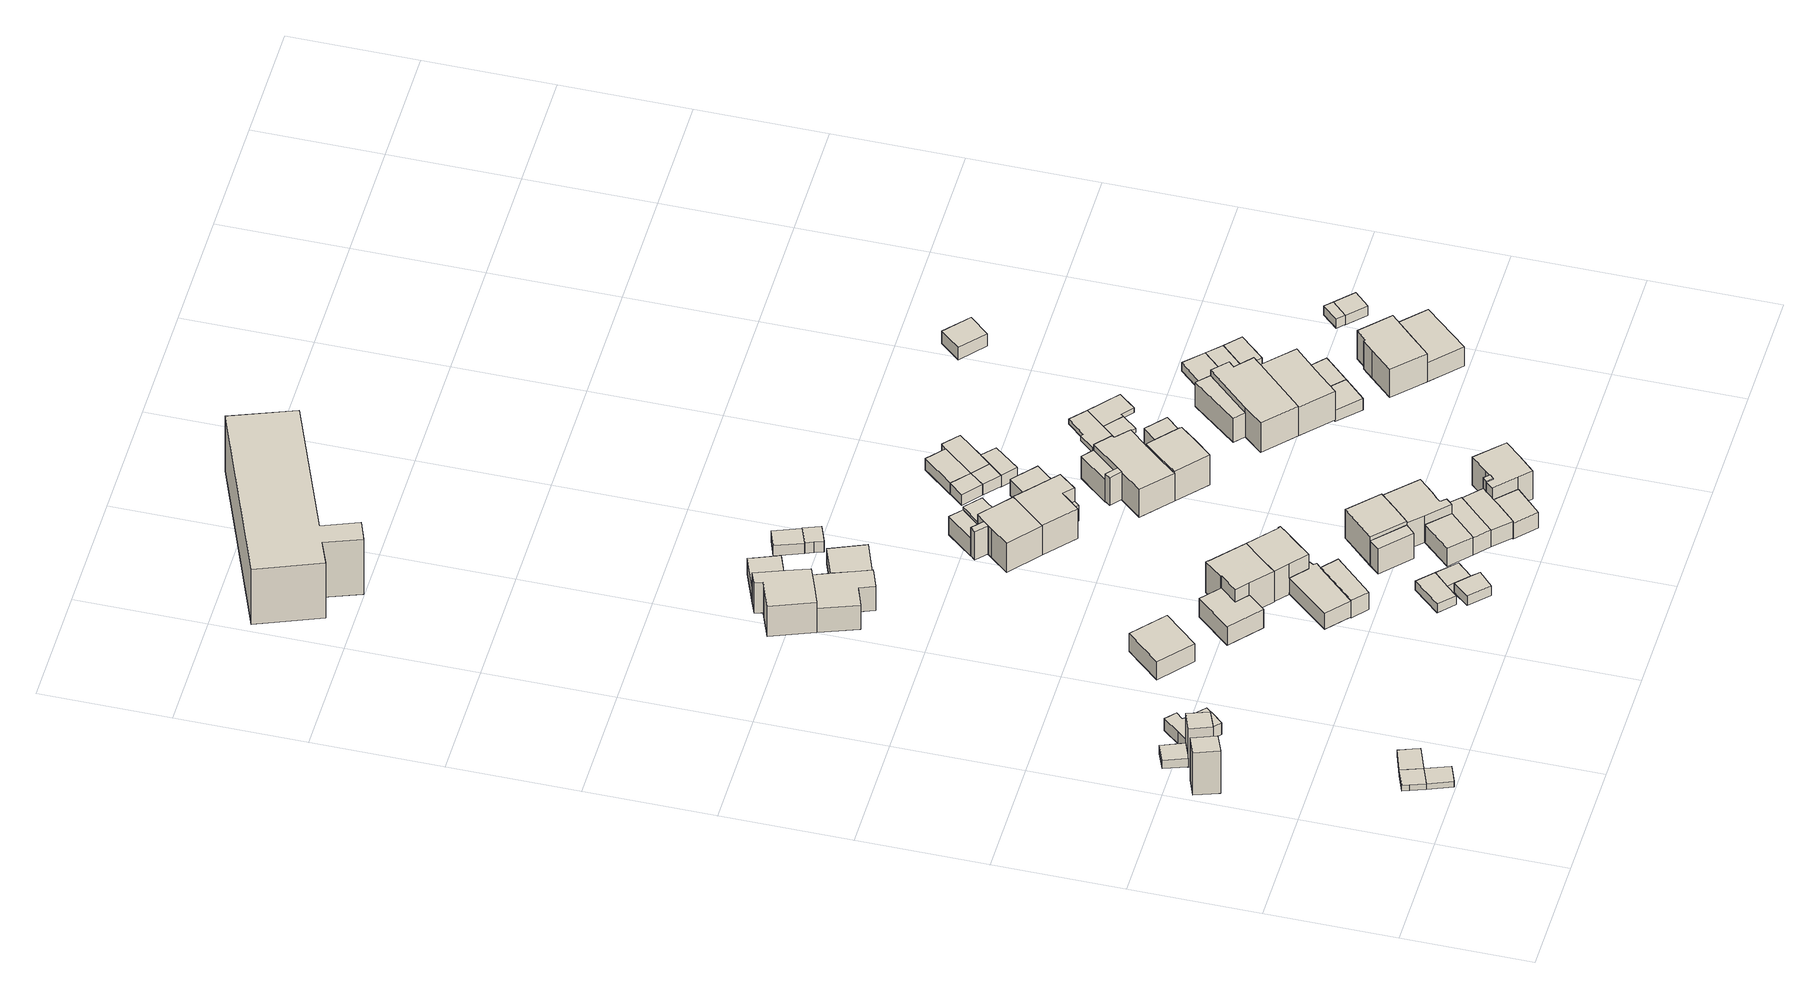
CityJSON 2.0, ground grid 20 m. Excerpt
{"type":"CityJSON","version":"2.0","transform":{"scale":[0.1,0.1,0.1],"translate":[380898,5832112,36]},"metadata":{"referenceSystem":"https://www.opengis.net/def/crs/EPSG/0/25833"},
"CityObjects":{
"building1":{"type":"Building","attributes":{"Gemeindeschluessel":"11000012","BezugspunktDach":"2200","function":"51009_1610","measuredHeight":9.01,"storeysAboveGround":0},"address":[{"country":"Germany","locality":"Berlin"}],"geometry":[{"type":"Solid","lod":"1","boundaries":[[[[0,1,2,3]],[[4,5,6,7]],[[4,7,3,2]],[[5,4,2,1]],[[6,5,1,0]],[[7,6,0,3]]]]}]},
"building2":{"type":"Building","attributes":{"Gemeindeschluessel":"11000012","BezugspunktDach":"2200","function":"31001_2000","measuredHeight":1.11,"storeysAboveGround":1},"address":[{"country":"Germany","locality":"Berlin","thoroughfareNumber":"9 (2)","thoroughfareName":"Zanower Weg"}],"geometry":[{"type":"Solid","lod":"1","boundaries":[[[[8,9,10,11,12]],[[13,14,15,16,17]],[[13,17,12,11]],[[14,13,11,10]],[[15,14,10,9]],[[16,15,9,8]],[[17,16,8,12]]]]}]},
"building3":{"type":"Building","attributes":{"Gemeindeschluessel":"11000012","BezugspunktDach":"2200","function":"31001_2000","measuredHeight":1.07,"storeysAboveGround":1},"address":[{"country":"Germany","locality":"Berlin","thoroughfareNumber":"11 (1)","thoroughfareName":"Zanower Weg"}],"geometry":[{"type":"Solid","lod":"1","boundaries":[[[[18,19,10,9]],[[14,20,21,15]],[[14,15,9,10]],[[20,14,10,19]],[[21,20,19,18]],[[15,21,18,9]]]]}]},
"building4":{"type":"Building","attributes":{"Gemeindeschluessel":"11000012","BezugspunktDach":"2200","function":"31001_2000","measuredHeight":1.11,"storeysAboveGround":1},"address":[{"country":"Germany","locality":"Berlin","thoroughfareNumber":"9 (1)","thoroughfareName":"Zanower Weg"}],"geometry":[{"type":"Solid","lod":"1","boundaries":[[[[10,22,23,11]],[[24,25,14,13]],[[24,13,11,23]],[[25,24,23,22]],[[14,25,22,10]],[[13,14,10,11]]]]}]},
"building5":{"type":"Building","attributes":{"Gemeindeschluessel":"11000012","BezugspunktDach":"2200","function":"31001_2000","measuredHeight":1.62,"storeysAboveGround":1},"address":[{"country":"Germany","locality":"Berlin","thoroughfareNumber":"5 (1)","thoroughfareName":"Zanower Weg"}],"geometry":[{"type":"Solid","lod":"1","boundaries":[[[[26,27,28,29]],[[30,31,32,33]],[[30,33,29,28]],[[31,30,28,27]],[[32,31,27,26]],[[33,32,26,29]]]]}]},
"building6":{"type":"Building","attributes":{"Gemeindeschluessel":"11000012","BezugspunktDach":"2200","function":"31001_2000","measuredHeight":7.53,"storeysAboveGround":1},"address":[{"country":"Germany","locality":"Berlin","thoroughfareNumber":"7 (1)","thoroughfareName":"Zanower Weg"}],"geometry":[{"type":"Solid","lod":"1","boundaries":[[[[34,35,36,37]],[[38,39,40,41]],[[38,41,37,36]],[[39,38,36,35]],[[40,39,35,34]],[[41,40,34,37]]]]}]},
"building7":{"type":"Building","attributes":{"Gemeindeschluessel":"11000012","BezugspunktDach":"2200","function":"31001_2723","measuredHeight":3.15,"storeysAboveGround":1},"address":[{"country":"Germany","locality":"Berlin","thoroughfareNumber":"8 (2)","thoroughfareName":"Regenwalder Weg"}],"geometry":[{"type":"Solid","lod":"1","boundaries":[[[[42,43,44,45,46,47,48,49]],[[50,51,52,53,54,55,56,31]],[[50,31,49,48]],[[51,50,48,47]],[[52,51,47,46]],[[53,52,46,45]],[[54,53,45,44]],[[55,54,44,43]],[[56,55,43,42]],[[31,56,42,49]]]]}]},
"building8":{"type":"Building","attributes":{"Gemeindeschluessel":"11000012","BezugspunktDach":"2200","function":"31001_2463","measuredHeight":3.91,"storeysAboveGround":1},"address":[{"country":"Germany","locality":"Berlin","thoroughfareNumber":"6 (1)","thoroughfareName":"Regenwalder Weg"}],"geometry":[{"type":"Solid","lod":"1","boundaries":[[[[57,58,59,60,61]],[[62,63,64,65,66]],[[62,66,61,60]],[[63,62,60,59]],[[64,63,59,58]],[[65,64,58,57]],[[66,65,57,61]]]]}]},
"building9":{"type":"Building","attributes":{"Gemeindeschluessel":"11000012","function":"31001_1010"},"address":[{"country":"Germany","locality":"Berlin","thoroughfareNumber":"6","thoroughfareName":"Regenwalder Weg"}],"children":["building9-1","building9-2"]},
"building9-1":{"type":"BuildingPart","attributes":{"BezugspunktDach":"2200","measuredHeight":6.69,"storeysAboveGround":2},"parents":["building9"],"geometry":[{"type":"MultiSurface","lod":"1","boundaries":[[[67,68,69,70,71,72,73,74,75,76]],[[77,78,79,80,81,82,83,84,85,86]],[[77,86,87,88,89,90,76,75]],[[78,77,75,74]],[[79,78,74,73]],[[80,79,73,72]],[[81,80,72,71]],[[82,81,71,70]],[[83,82,70,69]],[[84,83,69,68]],[[85,84,68,67]],[[90,91,67,76]],[[86,85,92,93,87]],[[90,89,88,87]],[[87,93,92,91,90]]]}]},
"building9-2":{"type":"BuildingPart","attributes":{"BezugspunktDach":"2200","measuredHeight":3.6,"storeysAboveGround":2},"parents":["building9"],"geometry":[{"type":"MultiSurface","lod":"1","boundaries":[[[94,91,90,89,95,96]],[[97,88,87,93,98,99]],[[97,99,96,95]],[[88,97,95,89]],[[98,93,91,94]],[[99,98,94,96]],[[88,100,89,90,87]],[[93,87,90,91]]]}]},
"building10":{"type":"Building","attributes":{"Gemeindeschluessel":"11000012","BezugspunktDach":"2200","function":"31001_2463","measuredHeight":1.72,"storeysAboveGround":1},"address":[{"country":"Germany","locality":"Berlin","thoroughfareNumber":"10 (1)","thoroughfareName":"Regenwalder Weg"}],"geometry":[{"type":"Solid","lod":"1","boundaries":[[[[101,102,103,104,105]],[[106,107,108,109,110]],[[106,110,105,104]],[[107,106,104,103]],[[108,107,103,102]],[[109,108,102,101]],[[110,109,101,105]]]]}]},
"building11":{"type":"Building","attributes":{"Gemeindeschluessel":"11000012","BezugspunktDach":"2200","function":"31001_2463","measuredHeight":3.35,"storeysAboveGround":1},"address":[{"country":"Germany","locality":"Berlin","thoroughfareNumber":"8 (1)","thoroughfareName":"Regenwalder Weg"}],"geometry":[{"type":"Solid","lod":"1","boundaries":[[[[111,112,113,114]],[[115,116,117,118]],[[115,118,114,113]],[[116,115,113,112]],[[117,116,112,111]],[[118,117,111,114]]]]}]},
"building12":{"type":"Building","attributes":{"Gemeindeschluessel":"11000012","BezugspunktDach":"2200","function":"51009_1610","measuredHeight":1.91,"storeysAboveGround":0},"address":[{"country":"Germany","locality":"Berlin"}],"geometry":[{"type":"Solid","lod":"1","boundaries":[[[[119,120,121,122,123]],[[124,125,126,127,128]],[[124,128,123,122]],[[125,124,122,121]],[[126,125,121,120]],[[127,126,120,119]],[[128,127,119,123]]]]}]},
"building13":{"type":"Building","attributes":{"Gemeindeschluessel":"11000012","function":"31001_1010"},"address":[{"country":"Germany","locality":"Berlin","thoroughfareNumber":"8","thoroughfareName":"Regenwalder Weg"}],"children":["building13-1","building13-2"]},
"building13-1":{"type":"BuildingPart","attributes":{"BezugspunktDach":"2200","measuredHeight":6.63,"storeysAboveGround":2},"parents":["building13"],"geometry":[{"type":"MultiSurface","lod":"1","boundaries":[[[129,130,131,132,133,134,135,70,69,68]],[[136,137,138,139,140,141,142,143,144,145]],[[136,145,68,69]],[[137,136,69,70]],[[138,137,70,135]],[[139,138,135,134]],[[140,139,134,133]],[[141,140,133,132]],[[146,147,132,131]],[[142,141,148,149,150]],[[151,146,150,152,143,142,131,130]],[[153,151,130,129]],[[144,143,154,152,155,156]],[[145,144,129,68]],[[150,149,148,147,146]],[[152,150,146,151]],[[156,155,152,154,151,153]]]}]},
"building13-2":{"type":"BuildingPart","attributes":{"BezugspunktDach":"2200","measuredHeight":3.14,"storeysAboveGround":2},"parents":["building13"],"geometry":[{"type":"MultiSurface","lod":"1","boundaries":[[[157,158,159,160,161,162,163,147,151,153,164]],[[155,152,149,165,166,167,168,169,170,171,172]],[[155,172,164,153]],[[165,149,147,163]],[[166,165,163,162]],[[167,166,162,161]],[[168,167,161,160]],[[169,168,160,159]],[[170,169,159,158]],[[171,170,158,157]],[[172,171,157,164]],[[155,153,151,152]],[[149,150,146,147]],[[152,151,146,150]]]}]},
"building14":{"type":"Building","attributes":{"Gemeindeschluessel":"11000012","function":"31001_1010"},"address":[{"country":"Germany","locality":"Berlin","thoroughfareNumber":"1","thoroughfareName":"Regenwalder Weg"}],"children":["building14-1","building14-2"]},
"building14-1":{"type":"BuildingPart","attributes":{"BezugspunktDach":"2200","measuredHeight":6.44,"storeysAboveGround":1},"parents":["building14"],"geometry":[{"type":"MultiSurface","lod":"1","boundaries":[[[173,174,175,176,177,178,179,180,181]],[[182,183,184,185,186,187,188,189,190]],[[182,190,181,180]],[[183,182,180,179]],[[184,183,179,178]],[[185,184,178,177]],[[186,191,192,177,176]],[[187,186,176,175]],[[188,187,175,174]],[[189,188,174,173]],[[190,189,173,181]],[[185,192,191,186]]]}]},
"building14-2":{"type":"BuildingPart","attributes":{"BezugspunktDach":"2200","measuredHeight":2.96,"storeysAboveGround":1},"parents":["building14"],"geometry":[{"type":"Solid","lod":"1","boundaries":[[[[191,193,194,192]],[[195,196,186,185]],[[195,185,192,194]],[[196,195,194,193]],[[186,196,193,191]],[[186,191,192,185]]]]}]},
"building15":{"type":"Building","attributes":{"Gemeindeschluessel":"11000012","BezugspunktDach":"2200","function":"31001_2000","measuredHeight":1.69,"storeysAboveGround":1},"address":[{"country":"Germany","locality":"Berlin","thoroughfareNumber":"12 (2)","thoroughfareName":"Regenwalder Weg"}],"geometry":[{"type":"Solid","lod":"1","boundaries":[[[[122,121,197,103,102]],[[107,198,199,200,108]],[[107,108,102,103]],[[198,107,103,197]],[[199,198,197,121]],[[200,199,121,122]],[[108,200,122,102]]]]}]},
"building16":{"type":"Building","attributes":{"Gemeindeschluessel":"11000012","function":"31001_1010"},"address":[{"country":"Germany","locality":"Berlin","thoroughfareNumber":"3","thoroughfareName":"Regenwalder Weg"}],"children":["building16-1","building16-2"]},
"building16-1":{"type":"BuildingPart","attributes":{"BezugspunktDach":"2200","measuredHeight":6.28,"storeysAboveGround":1},"parents":["building16"],"geometry":[{"type":"MultiSurface","lod":"1","boundaries":[[[201,202,203,204,205,206,207,208,209]],[[188,187,210,211,212,213,214,215,189]],[[188,189,209,208]],[[187,188,208,207]],[[210,187,207,206]],[[216,217,206,205]],[[218,216,211,205,204]],[[213,212,204,203]],[[214,213,203,202]],[[215,214,202,201]],[[189,215,201,209]],[[211,210,217,216]],[[212,211,216,218]]]}]},
"building16-2":{"type":"BuildingPart","attributes":{"BezugspunktDach":"2200","measuredHeight":2.97,"storeysAboveGround":1},"parents":["building16"],"geometry":[{"type":"MultiSurface","lod":"1","boundaries":[[[218,219,220,217]],[[221,222,212,210]],[[221,210,217,220]],[[222,221,220,219]],[[212,222,219,218]],[[217,210,211,216]],[[212,218,216,211]]]}]},
"building17":{"type":"Building","attributes":{"Gemeindeschluessel":"11000012","BezugspunktDach":"2200","function":"51009_1610","measuredHeight":4.9,"storeysAboveGround":0},"address":[{"country":"Germany","locality":"Berlin"}],"geometry":[{"type":"Solid","lod":"1","boundaries":[[[[223,224,225,226]],[[227,228,229,230]],[[227,230,226,225]],[[228,227,225,224]],[[229,228,224,223]],[[230,229,223,226]]]]}]},
"building18":{"type":"Building","attributes":{"Gemeindeschluessel":"11000012","BezugspunktDach":"2200","function":"51009_1610","measuredHeight":5.55,"storeysAboveGround":0},"address":[{"country":"Germany","locality":"Berlin"}],"geometry":[{"type":"Solid","lod":"1","boundaries":[[[[231,232,233,234]],[[235,236,237,238]],[[235,238,234,233]],[[236,235,233,232]],[[237,236,232,231]],[[238,237,231,234]]]]}]},
"building19":{"type":"Building","attributes":{"Gemeindeschluessel":"11000012","BezugspunktDach":"2200","function":"31001_1010","measuredHeight":6.29,"storeysAboveGround":1},"address":[{"country":"Germany","locality":"Berlin","thoroughfareNumber":"10","thoroughfareName":"Regenwalder Weg"}],"geometry":[{"type":"Solid","lod":"1","boundaries":[[[[239,240,241,242,243]],[[244,245,246,228,227]],[[244,227,243,242]],[[245,244,242,241]],[[246,245,241,240]],[[228,246,240,239]],[[227,228,239,243]]]]}]},
"building20":{"type":"Building","attributes":{"Gemeindeschluessel":"11000012","BezugspunktDach":"2200","function":"31001_2463","measuredHeight":3.73,"storeysAboveGround":1},"address":[{"country":"Germany","locality":"Berlin","thoroughfareNumber":"12 (1)","thoroughfareName":"Regenwalder Weg"}],"geometry":[{"type":"Solid","lod":"1","boundaries":[[[[247,248,249,250,251,252,253]],[[254,255,256,257,258,259,260]],[[254,260,253,252]],[[255,254,252,251]],[[256,255,251,250]],[[257,256,250,249]],[[258,257,249,248]],[[259,258,248,247]],[[260,259,247,253]]]]}]},
"building21":{"type":"Building","attributes":{"Gemeindeschluessel":"11000012","function":"31001_1010"},"address":[{"country":"Germany","locality":"Berlin","thoroughfareNumber":"5","thoroughfareName":"Regenwalder Weg"}],"children":["building21-1","building21-2","building21-3"]},
"building21-1":{"type":"BuildingPart","attributes":{"BezugspunktDach":"2200","measuredHeight":6.36,"storeysAboveGround":1},"parents":["building21"],"geometry":[{"type":"MultiSurface","lod":"1","boundaries":[[[261,262,263,264,265,266,267,268,269]],[[270,271,272,273,274,275,276,277,278]],[[270,278,269,268]],[[271,270,268,267]],[[272,271,267,266]],[[279,280,266,265]],[[274,281,282,273,265,264]],[[275,274,264,263]],[[276,275,263,262]],[[277,276,262,261]],[[278,277,261,269]],[[273,272,280,279]],[[273,282,281,274]]]}]},
"building21-2":{"type":"BuildingPart","attributes":{"BezugspunktDach":"2200","measuredHeight":4.19,"storeysAboveGround":1},"parents":["building21"],"geometry":[{"type":"MultiSurface","lod":"1","boundaries":[[[280,283,284,285]],[[286,287,272,288]],[[286,288,285,284]],[[287,286,284,283]],[[288,272,280,285]],[[273,279,280,272]],[[287,283,279,273]]]}]},
"building21-3":{"type":"BuildingPart","attributes":{"BezugspunktDach":"2200","measuredHeight":4.19,"storeysAboveGround":1},"parents":["building21"],"geometry":[{"type":"MultiSurface","lod":"1","boundaries":[[[281,289,290,282]],[[287,291,274,273]],[[283,279,273,282,290]],[[291,287,290,289]],[[274,291,289,281]],[[287,292,273,279,283]],[[273,274,281,282]]]}]},
"building22":{"type":"Building","attributes":{"Gemeindeschluessel":"11000012","function":"31001_1010"},"address":[{"country":"Germany","locality":"Berlin","thoroughfareNumber":"12","thoroughfareName":"Regenwalder Weg"}],"children":["building22-1","building22-2"]},
"building22-1":{"type":"BuildingPart","attributes":{"BezugspunktDach":"2200","measuredHeight":6.16,"storeysAboveGround":1},"parents":["building22"],"geometry":[{"type":"Solid","lod":"1","boundaries":[[[[293,294,295,296,297,298,299,300,301,302]],[[303,304,305,306,307,308,255,309,310,311]],[[303,311,302,301]],[[304,303,301,300]],[[305,304,300,299]],[[306,305,299,298]],[[307,306,298,297]],[[308,307,297,296]],[[255,308,296,295]],[[309,255,295,294]],[[310,312,313,309,294,293]],[[311,310,293,302]],[[309,313,312,310]]]]}]},
"building22-2":{"type":"BuildingPart","attributes":{"BezugspunktDach":"2200","measuredHeight":4.1,"storeysAboveGround":1},"parents":["building22"],"geometry":[{"type":"MultiSurface","lod":"1","boundaries":[[[314,313,312,315]],[[310,309,260,316]],[[310,316,315,312]],[[260,309,313,314]],[[316,260,314,315]],[[309,310,312,313,317]]]}]},
"building23":{"type":"Building","attributes":{"Gemeindeschluessel":"11000012","BezugspunktDach":"2200","function":"31001_2000","measuredHeight":2.06,"storeysAboveGround":1},"address":[{"country":"Germany","locality":"Berlin","thoroughfareNumber":"1 (1)","thoroughfareName":"Regenwalder Weg"}],"geometry":[{"type":"Solid","lod":"1","boundaries":[[[[318,319,320,321]],[[322,323,324,325]],[[322,325,321,320]],[[323,322,320,319]],[[324,323,319,318]],[[325,324,318,321]]]]}]},
"building24":{"type":"Building","attributes":{"Gemeindeschluessel":"11000012","BezugspunktDach":"2200","function":"31001_2723","measuredHeight":2.81,"storeysAboveGround":1},"address":[{"country":"Germany","locality":"Berlin","thoroughfareNumber":"3 (1)","thoroughfareName":"Regenwalder Weg"}],"geometry":[{"type":"Solid","lod":"1","boundaries":[[[[326,327,328,329,330]],[[323,331,332,333,324]],[[323,324,330,329]],[[331,323,329,328]],[[332,331,328,327]],[[333,332,327,326]],[[324,333,326,330]]]]}]},
"building25":{"type":"Building","attributes":{"Gemeindeschluessel":"11000012","BezugspunktDach":"2200","function":"31001_2463","measuredHeight":3.9,"storeysAboveGround":1},"address":[{"country":"Germany","locality":"Berlin","thoroughfareNumber":"14 (1)","thoroughfareName":"Regenwalder Weg"}],"geometry":[{"type":"Solid","lod":"1","boundaries":[[[[334,335,336,337,338,339,340]],[[258,257,341,342,343,344,259]],[[258,259,340,339]],[[257,258,339,338]],[[341,257,338,337]],[[342,341,337,336]],[[343,342,336,335]],[[344,343,335,334]],[[259,344,334,340]]]]}]},
"building26":{"type":"Building","attributes":{"Gemeindeschluessel":"11000012","BezugspunktDach":"2200","function":"51009_1610","measuredHeight":3,"storeysAboveGround":0},"address":[{"country":"Germany","locality":"Berlin"}],"geometry":[{"type":"Solid","lod":"1","boundaries":[[[[345,346,347,348]],[[307,256,255,308]],[[307,308,348,347]],[[256,307,347,346]],[[255,256,346,345]],[[308,255,345,348]]]]}]},
"building27":{"type":"Building","attributes":{"Gemeindeschluessel":"11000012","BezugspunktDach":"2200","function":"31001_1010","measuredHeight":10.75,"storeysAboveGround":3},"address":[{"country":"Germany","locality":"Berlin","thoroughfareNumber":"51C, 51D, 51E","thoroughfareName":"Stolpmünder Weg"}],"geometry":[{"type":"Solid","lod":"1","boundaries":[[[[349,350,351,352,353,354,355,356]],[[357,358,359,360,361,362,363,364]],[[357,364,356,355]],[[358,357,355,354]],[[359,358,354,353]],[[360,359,353,352]],[[361,360,352,351]],[[362,361,351,350]],[[363,362,350,349]],[[364,363,349,356]]]]}]},
"building28":{"type":"Building","attributes":{"Gemeindeschluessel":"11000012","BezugspunktDach":"2200","function":"51009_1610","measuredHeight":3,"storeysAboveGround":0},"address":[{"country":"Germany","locality":"Berlin"}],"geometry":[{"type":"Solid","lod":"1","boundaries":[[[[365,366,367,368]],[[369,370,371,372]],[[369,372,368,367]],[[370,369,367,366]],[[371,370,366,365]],[[372,371,365,368]]]]}]},
"building29":{"type":"Building","attributes":{"Gemeindeschluessel":"11000012","function":"31001_1010"},"address":[{"country":"Germany","locality":"Berlin","thoroughfareNumber":"7","thoroughfareName":"Regenwalder Weg"}],"children":["building29-1","building29-2"]},
"building29-1":{"type":"BuildingPart","attributes":{"BezugspunktDach":"2200","measuredHeight":6.37,"storeysAboveGround":1},"parents":["building29"],"geometry":[{"type":"MultiSurface","lod":"1","boundaries":[[[373,374,375,376,377,378,379,380,381,382]],[[276,275,383,384,385,386,387,388,389,277]],[[276,277,382,381]],[[275,276,381,380]],[[383,275,380,379]],[[390,391,392,383,379,378]],[[385,384,378,377]],[[386,385,377,376]],[[387,386,376,375]],[[388,387,375,374]],[[389,388,374,373]],[[277,389,373,382]],[[384,383,392,391,390]]]}]},
"building29-2":{"type":"BuildingPart","attributes":{"BezugspunktDach":"2200","measuredHeight":3.2,"storeysAboveGround":1},"parents":["building29"],"geometry":[{"type":"Solid","lod":"1","boundaries":[[[[391,393,394,392]],[[395,396,384,383]],[[395,383,392,394]],[[396,395,394,393]],[[384,396,393,391]],[[383,384,391,392]]]]}]},
"building30":{"type":"Building","attributes":{"Gemeindeschluessel":"11000012","BezugspunktDach":"2200","function":"51009_1610","measuredHeight":5.46,"storeysAboveGround":0},"address":[{"country":"Germany","locality":"Berlin"}],"geometry":[{"type":"Solid","lod":"1","boundaries":[[[[397,398,399,400]],[[401,402,403,404]],[[401,404,400,399]],[[402,401,399,398]],[[403,402,398,397]],[[404,403,397,400]]]]}]},
"building31":{"type":"Building","attributes":{"Gemeindeschluessel":"11000012","function":"31001_1010"},"address":[{"country":"Germany","locality":"Berlin","thoroughfareNumber":"14","thoroughfareName":"Regenwalder Weg"}],"children":["building31-1","building31-2"]},
"building31-1":{"type":"BuildingPart","attributes":{"BezugspunktDach":"2200","measuredHeight":6.33,"storeysAboveGround":1},"parents":["building31"],"geometry":[{"type":"MultiSurface","lod":"1","boundaries":[[[405,406,407,408,409,410,411,412,413,414]],[[415,416,417,418,419,420,421,422,423,424]],[[415,424,414,413]],[[416,415,413,412]],[[417,416,412,411]],[[418,417,411,410]],[[419,418,410,409]],[[420,419,409,408]],[[421,420,408,407]],[[422,421,407,406]],[[423,422,406,405]],[[424,425,426,405,414]],[[426,425,424,423]]]}]},
"building31-2":{"type":"BuildingPart","attributes":{"BezugspunktDach":"2200","measuredHeight":3.09,"storeysAboveGround":1},"parents":["building31"],"geometry":[{"type":"MultiSurface","lod":"1","boundaries":[[[427,426,425,428]],[[424,423,429,430]],[[424,430,428,425]],[[429,423,426,427]],[[430,429,427,428]],[[423,424,425,426,431]]]}]},
"building32":{"type":"Building","attributes":{"Gemeindeschluessel":"11000012","BezugspunktDach":"2200","function":"51009_1610","measuredHeight":5.39,"storeysAboveGround":0},"address":[{"country":"Germany","locality":"Berlin"}],"geometry":[{"type":"Solid","lod":"1","boundaries":[[[[432,433,434,435]],[[436,437,438,439]],[[436,439,435,434]],[[437,436,434,433]],[[438,437,433,432]],[[439,438,432,435]]]]}]},
"building33":{"type":"Building","attributes":{"Gemeindeschluessel":"11000012","BezugspunktDach":"2200","function":"31001_2000","measuredHeight":2.18,"storeysAboveGround":1},"address":[{"country":"Germany","locality":"Berlin","thoroughfareNumber":"5 (1)","thoroughfareName":"Regenwalder Weg"}],"geometry":[{"type":"Solid","lod":"1","boundaries":[[[[440,441,442,443]],[[444,445,446,447]],[[444,447,443,442]],[[445,444,442,441]],[[446,445,441,440]],[[447,446,440,443]]]]}]},
"building34":{"type":"Building","attributes":{"Gemeindeschluessel":"11000012","function":"31001_1010"},"address":[{"country":"Germany","locality":"Berlin","thoroughfareNumber":"9","thoroughfareName":"Regenwalder Weg"}],"children":["building34-1","building34-2"]},
"building34-1":{"type":"BuildingPart","attributes":{"BezugspunktDach":"2200","measuredHeight":6.54,"storeysAboveGround":1},"parents":["building34"],"geometry":[{"type":"MultiSurface","lod":"1","boundaries":[[[448,449,450,451,452,453,454,455,456,457,458]],[[459,460,461,462,463,464,465,466,467,468,469]],[[459,469,458,457]],[[460,459,457,456]],[[470,471,456,455]],[[462,472,470,461,455,454]],[[463,462,454,453]],[[464,463,453,452]],[[465,464,452,451]],[[466,465,451,450]],[[467,466,450,449]],[[468,467,449,448]],[[469,468,448,458]],[[461,460,471,470]],[[461,470,472,462,473]]]}]},
"building34-2":{"type":"BuildingPart","attributes":{"BezugspunktDach":"2200","measuredHeight":4.31,"storeysAboveGround":1},"parents":["building34"],"geometry":[{"type":"MultiSurface","lod":"1","boundaries":[[[471,472,474,475]],[[476,462,460,477]],[[476,477,475,474]],[[462,476,474,472]],[[477,460,471,475]],[[478,460,461,470,471]],[[462,472,470,479,461]]]}]},
"building35":{"type":"Building","attributes":{"Gemeindeschluessel":"11000012","BezugspunktDach":"2200","function":"31001_2000","measuredHeight":2.16,"storeysAboveGround":1},"address":[{"country":"Germany","locality":"Berlin","thoroughfareNumber":"7 (2)","thoroughfareName":"Regenwalder Weg"}],"geometry":[{"type":"Solid","lod":"1","boundaries":[[[[480,481,441,440]],[[445,482,483,446]],[[445,446,440,441]],[[482,445,441,481]],[[483,482,481,480]],[[446,483,480,440]]]]}]},
"building36":{"type":"Building","attributes":{"Gemeindeschluessel":"11000012","function":"31001_1010"},"address":[{"country":"Germany","locality":"Berlin","thoroughfareNumber":"11","thoroughfareName":"Regenwalder Weg"}],"children":["building36-1","building36-2"]},
"building36-1":{"type":"BuildingPart","attributes":{"BezugspunktDach":"2200","measuredHeight":6.22,"storeysAboveGround":1},"parents":["building36"],"geometry":[{"type":"MultiSurface","lod":"1","boundaries":[[[484,485,486,487,488,489,490,491]],[[492,466,493,494,495,496,497,468]],[[492,468,491,490]],[[466,492,490,489]],[[493,466,489,488]],[[494,498,499,488,487]],[[495,494,487,486]],[[496,495,486,485]],[[497,496,485,484]],[[468,497,484,491]],[[499,498,494,493]]]}]},
"building36-2":{"type":"BuildingPart","attributes":{"BezugspunktDach":"2200","measuredHeight":5.4,"storeysAboveGround":1},"parents":["building36"],"geometry":[{"type":"MultiSurface","lod":"1","boundaries":[[[498,500,501,499]],[[502,503,494,493]],[[502,493,499,501]],[[503,502,501,500]],[[494,503,500,498]],[[493,494,498,499,504]]]}]},
"building37":{"type":"Building","attributes":{"Gemeindeschluessel":"11000012","BezugspunktDach":"2200","function":"51009_1610","measuredHeight":2.27,"storeysAboveGround":0},"address":[{"country":"Germany","locality":"Berlin"}],"geometry":[{"type":"Solid","lod":"1","boundaries":[[[[441,505,506,442]],[[507,508,509,510]],[[507,510,442,506]],[[508,507,506,505]],[[509,508,505,441]],[[510,509,441,442]]]]}]},
"building38":{"type":"Building","attributes":{"Gemeindeschluessel":"11000012","BezugspunktDach":"2200","function":"51009_1610","measuredHeight":2.22,"storeysAboveGround":0},"address":[{"country":"Germany","locality":"Berlin"}],"geometry":[{"type":"Solid","lod":"1","boundaries":[[[[511,512,513,481,480]],[[514,515,516,517,518]],[[514,518,480,481]],[[515,514,481,513]],[[516,515,513,512]],[[517,516,512,511]],[[518,517,511,480]]]]}]},
"building39":{"type":"Building","attributes":{"Gemeindeschluessel":"11000012","BezugspunktDach":"2200","function":"31001_2463","measuredHeight":2.41,"storeysAboveGround":1},"address":[{"country":"Germany","locality":"Berlin","thoroughfareNumber":"7 (1)","thoroughfareName":"Regenwalder Weg"}],"geometry":[{"type":"Solid","lod":"1","boundaries":[[[[481,513,519,520,505,441]],[[521,522,523,524,525,526]],[[521,526,441,505]],[[522,521,505,520]],[[523,522,520,519]],[[524,523,519,513]],[[525,524,513,481]],[[526,525,481,441]]]]}]},
"building40":{"type":"Building","attributes":{"Gemeindeschluessel":"11000012","BezugspunktDach":"2200","function":"31001_2000","measuredHeight":0.879,"storeysAboveGround":1},"address":[{"country":"Germany","locality":"Berlin","thoroughfareNumber":"9 (1)","thoroughfareName":"Regenwalder Weg"}],"geometry":[{"type":"Solid","lod":"1","boundaries":[[[[527,528,529,530,531,532,533]],[[534,535,536,537,538,539,540]],[[534,540,533,532]],[[535,534,532,531]],[[536,535,531,530]],[[537,536,530,529]],[[538,537,529,528]],[[539,538,528,527]],[[540,539,527,533]]]]}]},
"building41":{"type":"Building","attributes":{"Gemeindeschluessel":"11000012","BezugspunktDach":"2200","function":"31001_2000","measuredHeight":0.754,"storeysAboveGround":1},"address":[{"country":"Germany","locality":"Berlin","thoroughfareNumber":"11 (1)","thoroughfareName":"Regenwalder Weg"}],"geometry":[{"type":"Solid","lod":"1","boundaries":[[[[541,542,528,527]],[[543,544,545,546]],[[543,546,527,528]],[[544,543,528,542]],[[545,544,542,541]],[[546,545,541,527]]]]}]},
"building42":{"type":"Building","attributes":{"Gemeindeschluessel":"11000012","function":"31001_1010"},"address":[{"country":"Germany","locality":"Berlin","thoroughfareNumber":"13","thoroughfareName":"Regenwalder Weg"}],"children":["building42-1","building42-2"]},
"building42-1":{"type":"BuildingPart","attributes":{"BezugspunktDach":"2200","measuredHeight":6.84,"storeysAboveGround":1},"parents":["building42"],"geometry":[{"type":"MultiSurface","lod":"1","boundaries":[[[547,548,549,550,551,552,553,554,555]],[[556,557,558,559,560,561,562,563,564]],[[556,564,555,554]],[[565,566,567,554,553]],[[558,557,553,552]],[[559,558,552,551]],[[560,559,551,550]],[[561,560,550,549]],[[562,561,549,548]],[[563,562,548,547]],[[564,563,547,555]],[[557,556,567,566,565]]]}]},
"building42-2":{"type":"BuildingPart","attributes":{"BezugspunktDach":"2200","measuredHeight":4.74,"storeysAboveGround":1},"parents":["building42"],"geometry":[{"type":"Solid","lod":"1","boundaries":[[[[566,565,568,569]],[[570,557,556,571]],[[570,571,569,568]],[[557,570,568,565]],[[571,556,566,569]],[[557,565,566,556]]]]}]},
"building43":{"type":"Building","attributes":{"Gemeindeschluessel":"11000012","BezugspunktDach":"2200","function":"51009_1610","measuredHeight":0.883,"storeysAboveGround":0},"address":[{"country":"Germany","locality":"Berlin"}],"geometry":[{"type":"Solid","lod":"1","boundaries":[[[[542,572,573,574,529,528]],[[537,575,576,577,578,538]],[[537,538,528,529]],[[575,537,529,574]],[[576,575,574,573]],[[577,576,573,572]],[[578,577,572,542]],[[538,578,542,528]]]]}]},
"building44":{"type":"Building","attributes":{"Gemeindeschluessel":"11000012","BezugspunktDach":"2200","function":"31001_1010","measuredHeight":6.18,"storeysAboveGround":1},"address":[{"country":"Germany","locality":"Berlin","thoroughfareNumber":"15","thoroughfareName":"Regenwalder Weg"}],"geometry":[{"type":"Solid","lod":"1","boundaries":[[[[579,580,581,582,583,584]],[[585,562,586,587,588,563]],[[585,563,584,583]],[[562,585,583,582]],[[586,562,582,581]],[[587,586,581,580]],[[588,587,580,579]],[[563,588,579,584]]]]}]},
"building45":{"type":"Building","attributes":{"Gemeindeschluessel":"11000012","BezugspunktDach":"2200","function":"51009_1610","measuredHeight":2.2,"storeysAboveGround":0},"address":[{"country":"Germany","locality":"Berlin"}],"geometry":[{"type":"Solid","lod":"1","boundaries":[[[[589,590,591,592,593]],[[594,595,596,597,598]],[[594,598,593,592]],[[595,594,592,591]],[[596,595,591,590]],[[597,596,590,589]],[[598,597,589,593]]]]}]},
"building46":{"type":"Building","attributes":{"Gemeindeschluessel":"11000012","BezugspunktDach":"2200","function":"31001_2463","measuredHeight":2.19,"storeysAboveGround":1},"address":[{"country":"Germany","locality":"Berlin","thoroughfareNumber":"15 (1)","thoroughfareName":"Regenwalder Weg"}],"geometry":[{"type":"Solid","lod":"1","boundaries":[[[[590,599,600,591]],[[601,602,596,595]],[[601,595,591,600]],[[602,601,600,599]],[[596,602,599,590]],[[595,596,590,591]]]]}]},
"building47":{"type":"Building","attributes":{"Gemeindeschluessel":"11000012","BezugspunktDach":"2200","function":"31001_2463","measuredHeight":1.62,"storeysAboveGround":1},"address":[{"country":"Germany","locality":"Berlin","thoroughfareNumber":"13 (1)","thoroughfareName":"Regenwalder Weg"}],"geometry":[{"type":"Solid","lod":"1","boundaries":[[[[603,604,605,606]],[[607,608,609,610]],[[607,610,606,605]],[[608,607,605,604]],[[609,608,604,603]],[[610,609,603,606]]]]}]},
"building48":{"type":"Building","attributes":{"Gemeindeschluessel":"11000012","BezugspunktDach":"2200","function":"31001_1010","measuredHeight":6.06,"storeysAboveGround":1},"address":[{"country":"Germany","locality":"Berlin","thoroughfareNumber":"17","thoroughfareName":"Regenwalder Weg"}],"geometry":[{"type":"Solid","lod":"1","boundaries":[[[[611,612,613,614,615,616,617,618]],[[619,620,621,622,623,624,625,626]],[[619,626,618,617]],[[620,619,617,616]],[[621,620,616,615]],[[622,621,615,614]],[[623,622,614,613]],[[624,623,613,612]],[[625,624,612,611]],[[626,625,611,618]]]]}]},
"building49":{"type":"Building","attributes":{"Gemeindeschluessel":"11000012","BezugspunktDach":"2200","function":"31001_2000","measuredHeight":1.61,"storeysAboveGround":1},"address":[{"country":"Germany","locality":"Berlin","thoroughfareNumber":"13 (2)","thoroughfareName":"Regenwalder Weg"}],"geometry":[{"type":"Solid","lod":"1","boundaries":[[[[627,628,604,603]],[[608,629,630,609]],[[608,609,603,604]],[[629,608,604,628]],[[630,629,628,627]],[[609,630,627,603]]]]}]},
"building50":{"type":"Building","attributes":{"Gemeindeschluessel":"11000012","BezugspunktDach":"2200","function":"31001_2000","measuredHeight":1.42,"storeysAboveGround":1},"address":[{"country":"Germany","locality":"Berlin","thoroughfareNumber":"15 (2)","thoroughfareName":"Regenwalder Weg"}],"geometry":[{"type":"Solid","lod":"1","boundaries":[[[[631,632,628,627]],[[633,634,635,636]],[[633,636,627,628]],[[634,633,628,632]],[[635,634,632,631]],[[636,635,631,627]]]]}]},
"building51":{"type":"Building","attributes":{"Gemeindeschluessel":"11000012","BezugspunktDach":"2200","function":"31001_1010","measuredHeight":6.36,"storeysAboveGround":1},"address":[{"country":"Germany","locality":"Berlin","thoroughfareNumber":"19","thoroughfareName":"Regenwalder Weg"}],"geometry":[{"type":"Solid","lod":"1","boundaries":[[[[637,638,639,640,641]],[[624,623,642,643,625]],[[624,625,641,640]],[[623,624,640,639]],[[642,623,639,638]],[[643,642,638,637]],[[625,643,637,641]]]]}]},
"building52":{"type":"Building","attributes":{"Gemeindeschluessel":"11000012","BezugspunktDach":"2200","function":"31001_2723","measuredHeight":2.41,"storeysAboveGround":1},"address":[{"country":"Germany","locality":"Berlin","thoroughfareNumber":"9 (2)","thoroughfareName":"Regenwalder Weg"}],"geometry":[{"type":"Solid","lod":"1","boundaries":[[[[644,645,646,647]],[[648,649,650,651]],[[648,651,647,646]],[[649,648,646,645]],[[650,649,645,644]],[[651,650,644,647]]]]}]},
"building53":{"type":"Building","attributes":{"Gemeindeschluessel":"11000012","BezugspunktDach":"2200","function":"51009_1610","measuredHeight":1.83,"storeysAboveGround":0},"address":[{"country":"Germany","locality":"Berlin"}],"geometry":[{"type":"Solid","lod":"1","boundaries":[[[[652,653,654,655]],[[656,657,658,659]],[[656,659,655,654]],[[657,656,654,653]],[[658,657,653,652]],[[659,658,652,655]]]]}]},
"building54":{"type":"Building","attributes":{"Gemeindeschluessel":"11000012","BezugspunktDach":"2200","function":"31001_2000","measuredHeight":1.88,"storeysAboveGround":1},"address":[{"country":"Germany","locality":"Berlin","thoroughfareNumber":"17 (1)","thoroughfareName":"Regenwalder Weg"}],"geometry":[{"type":"Solid","lod":"1","boundaries":[[[[660,661,653,652]],[[662,663,664,665]],[[662,665,652,653]],[[663,662,653,661]],[[664,663,661,660]],[[665,664,660,652]]]]}]}
},
"vertices":[
[21,319,95],[50,331,95],[36,368,95],[7,357,95],[36,368,12],[50,331,12],[21,319,12],[7,357,12],
[98,62,19],[106,40,19],[136,51,19],[124,84,19],[94,73,19],[124,84,8],[136,51,8],[106,40,8],[98,62,8],[94,73,8],
[121,3,19],[150,14,19],[150,14,8],[121,3,8],
[175,66,19],[163,97,19],[163,97,8],[175,66,8],
[60,377,30],[90,389,30],[76,424,30],[47,412,30],[76,424,14],[90,389,14],[60,377,14],[47,412,14],
[73,344,88],[102,356,88],[90,389,88],[60,377,88],[90,389,13],[102,356,13],[73,344,13],[60,377,13],
[136,348,37],[149,362,37],[161,376,37],[130,404,37],[140,415,37],[124,429,37],[102,403,37],[90,389,37],[102,403,14],[124,429,14],[140,415,14],[130,404,14],[161,376,14],[149,362,14],[136,348,14],
[274,423,47],[298,450,47],[321,476,47],[271,519,47],[224,466,47],[271,519,12],[321,476,12],[298,450,12],[274,423,12],[224,466,12],
[389,373,72],[421,345,72],[444,372,72],[467,398,72],[418,441,72],[418,442,72],[416,444,72],[393,416,72],[393,415,72],[370,389,72],[393,415,12],[393,416,12],[416,444,12],[418,442,12],[418,441,12],[467,398,12],[444,372,12],[421,345,12],[389,373,12],[370,389,12],[370,389,13],[393,415,13],[393,415,49],[370,389,49],[389,373,49],[389,373,31],[389,373,13],
[365,346,49],[364,440,49],[317,387,49],[364,440,13],[365,346,13],[317,387,13],[393,415,33],
[483,94,27],[499,111,27],[522,135,27],[498,158,27],[460,116,27],[498,158,10],[522,135,10],[499,111,10],[483,94,10],[460,116,10],
[440,211,46],[495,270,46],[472,290,46],[417,231,46],[472,290,12],[495,270,12],[440,211,12],[417,231,12],
[516,51,27],[539,73,27],[528,84,27],[508,103,27],[487,79,27],[508,103,8],[528,84,8],[539,73,8],[516,51,8],[487,79,8],
[441,328,72],[467,306,72],[490,333,72],[505,350,72],[513,360,72],[510,362,72],[510,361,72],[444,372,13],[467,398,13],[510,361,13],[510,362,13],[513,360,13],[505,350,13],[490,333,13],[467,306,13],[441,328,13],[421,345,13],[490,333,45],[505,350,45],[505,350,35],[505,350,14],[490,333,14],[467,306,45],[467,306,14],[441,328,45],[467,306,29],[441,328,14],[441,328,16],
[417,231,45],[472,290,45],[480,298,45],[476,302,45],[492,328,45],[496,324,45],[510,346,45],[383,261,45],[510,346,14],[496,324,14],[492,328,14],[476,302,14],[480,298,14],[472,290,14],[417,231,14],[383,261,14],
[197,958,71],[229,970,71],[262,983,71],[250,1017,71],[233,1062,71],[213,1054,71],[217,1042,71],[204,1037,71],[171,1024,71],[204,1037,12],[217,1042,12],[213,1054,12],[233,1062,12],[250,1017,12],[262,983,12],[229,970,12],[197,958,12],[171,1024,12],[250,1017,42],[233,1062,42],
[307,1039,42],[289,1084,42],[289,1084,12],[307,1039,12],
[550,108,27],[550,108,10],[528,84,10],[508,103,10],
[219,899,59],[253,912,59],[262,888,59],[294,900,59],[285,924,59],[273,955,59],[262,983,59],[229,970,59],[197,958,59],[273,955,12],[285,924,12],[294,900,12],[262,888,12],[253,912,12],[219,899,12],[285,924,41],[273,955,41],[294,900,41],
[361,925,41],[338,980,41],[338,980,12],[361,925,12],
[560,176,59],[574,190,59],[530,232,59],[516,217,59],[530,232,10],[574,190,10],[560,176,10],[516,217,10],
[414,763,68],[421,771,68],[404,786,68],[397,778,68],[404,786,13],[421,771,13],[414,763,13],[397,778,13],
[574,190,66],[597,214,66],[620,239,66],[576,281,66],[530,232,66],[576,281,10],[620,239,10],[597,214,10],
[609,76,45],[636,104,45],[663,133,45],[642,154,45],[636,148,45],[615,125,45],[587,96,45],[615,125,11],[636,148,11],[642,154,11],[663,133,11],[636,104,11],[609,76,11],[587,96,11],
[432,688,69],[455,715,69],[479,743,69],[458,761,69],[432,783,69],[421,771,69],[414,763,69],[408,756,69],[384,728,69],[408,756,12],[414,763,12],[421,771,12],[432,783,12],[458,761,12],[479,743,12],[455,715,12],[432,688,12],[384,728,12],[432,783,48],[421,771,48],[458,761,54],[432,783,54],
[457,811,48],[439,827,48],[404,786,48],[439,827,12],[457,811,12],[404,786,12],
[482,789,54],[457,811,54],[482,789,12],[450,804,12],
[595,169,63],[627,138,63],[636,148,63],[629,156,63],[634,162,63],[643,170,63],[666,194,63],[620,239,63],[597,214,63],[574,190,63],[597,214,11],[620,239,11],[666,194,11],[643,170,11],[634,162,11],[629,156,11],[627,138,11],[595,169,11],[574,190,11],[595,169,46],[627,138,46],
[587,96,46],[555,126,46],[555,126,11],[627,138,32],
[347,1015,35],[376,1026,35],[360,1067,35],[331,1057,35],[360,1067,15],[376,1026,15],[347,1015,15],[331,1057,15],
[352,1002,36],[357,989,36],[386,1000,36],[376,1026,36],[347,1015,36],[386,1000,15],[357,989,15],[352,1002,15],
[635,50,44],[663,79,44],[684,102,44],[690,108,44],[663,133,44],[636,104,44],[609,76,44],[690,108,11],[684,102,11],[663,79,11],[635,50,11],
[636,148,41],[642,154,41],[634,162,41],[629,156,41],
[55,1642,115],[95,1658,115],[116,1602,115],[149,1614,115],[127,1670,115],[350,1757,115],[312,1856,115],[16,1741,115],[312,1856,7],[350,1757,7],[127,1670,7],[149,1614,7],[116,1602,7],[95,1658,7],[55,1642,7],[16,1741,7],
[511,655,44],[518,663,44],[503,677,44],[496,669,44],[503,677,14],[518,663,14],[511,655,14],[496,669,14],
[478,648,70],[496,669,70],[502,676,70],[503,677,70],[518,663,70],[540,690,70],[503,722,70],[479,743,70],[455,715,70],[432,688,70],[503,722,12],[540,690,12],[518,663,12],[503,677,12],[502,676,12],[496,669,12],[478,648,12],[540,690,26],[540,690,44],[503,722,44],
[575,732,44],[539,763,44],[539,763,12],[575,732,12],
[692,94,65],[698,100,65],[690,108,65],[684,102,65],[690,108,10],[698,100,10],[692,94,10],[684,102,10],
[705,61,64],[722,44,64],[746,69,64],[769,94,64],[728,134,64],[705,108,64],[698,100,64],[692,94,64],[684,102,64],[674,91,64],[684,102,9],[692,94,9],[698,100,9],[705,108,9],[728,134,9],[769,94,9],[746,69,9],[722,44,9],[705,61,9],[674,91,9],[674,91,40],[705,61,40],
[666,21,40],[635,50,40],[666,21,9],[635,50,9],[705,61,34],
[569,607,68],[576,615,68],[559,629,68],[553,621,68],[559,629,14],[576,615,14],[569,607,14],[553,621,14],
[529,801,34],[547,823,34],[520,846,34],[501,824,34],[520,846,13],[547,823,13],[529,801,13],[501,824,13],
[586,534,67],[621,576,67],[631,587,67],[657,617,67],[636,636,67],[639,639,67],[615,660,67],[577,616,67],[576,615,67],[569,607,67],[541,574,67],[569,607,13],[576,615,13],[577,616,13],[615,660,13],[639,639,13],[636,636,13],[657,617,13],[631,587,13],[621,576,13],[586,534,13],[541,574,13],[577,616,56],[576,615,56],[615,660,56],[605,649,13],
[598,674,56],[559,629,56],[598,674,13],[559,629,13],[576,615,31],[577,616,26],
[553,780,34],[572,802,34],[572,802,13],[553,780,13],
[631,494,71],[654,520,71],[676,547,71],[674,550,71],[644,576,71],[631,587,71],[608,561,71],[586,534,71],[608,561,13],[644,576,13],[674,550,13],[676,547,13],[654,520,13],[631,494,13],[674,550,67],[644,576,67],
[695,573,67],[665,599,67],[665,599,13],[695,573,13],[644,576,45],
[587,870,34],[560,893,34],[560,893,12],[587,870,12],[547,823,12],[520,846,12],
[575,762,34],[607,801,34],[587,819,34],[572,802,12],[587,819,12],[607,801,12],[575,762,12],[553,780,12],
[619,857,34],[595,878,34],[587,870,10],[595,878,10],[619,857,10],[587,819,10],[572,802,10],[547,823,10],
[682,647,21],[701,669,21],[727,699,21],[703,720,21],[678,692,21],[674,695,21],[654,672,21],[674,695,12],[678,692,12],[703,720,12],[727,699,12],[701,669,12],[682,647,12],[654,672,12],
[709,623,21],[728,646,21],[701,669,13],[728,646,13],[709,623,13],[682,647,13],
[760,398,71],[831,473,71],[841,484,71],[817,506,71],[815,507,71],[824,516,71],[801,537,71],[739,470,71],[713,441,71],[739,470,13],[801,537,13],[824,516,13],[815,507,13],[817,506,13],[841,484,13],[831,473,13],[760,398,13],[713,441,13],[801,537,60],[739,470,60],[739,470,36],
[782,555,60],[724,484,60],[782,555,13],[724,484,13],
[731,650,21],[749,636,21],[771,662,21],[771,662,12],[749,636,12],[731,650,12],[728,646,12],
[805,355,69],[840,393,69],[876,430,69],[831,473,69],[795,435,69],[760,398,69],[795,435,13],[876,430,13],[840,393,13],[805,355,13],
[838,323,32],[870,356,32],[849,376,32],[836,388,32],[805,355,32],[836,388,10],[849,376,10],[870,356,10],[838,323,10],[805,355,10],
[906,394,32],[885,413,32],[885,413,10],[906,394,10],
[841,526,28],[877,565,28],[849,592,28],[813,553,28],[849,592,12],[877,565,12],[841,526,12],[813,553,12],
[919,250,63],[951,284,63],[983,317,63],[940,358,63],[924,342,63],[922,344,63],[906,327,63],[874,293,63],[906,327,8],[922,344,8],[924,342,8],[940,358,8],[983,317,8],[951,284,8],[919,250,8],[874,293,8],
[862,506,28],[898,544,28],[898,544,12],[862,506,12],
[887,484,28],[922,522,28],[898,544,14],[922,522,14],[887,484,14],[862,506,14],
[964,207,45],[1026,276,45],[983,317,45],[951,284,45],[919,250,45],[1026,276,8],[964,207,8],
[833,873,32],[860,904,32],[822,937,32],[795,906,32],[822,937,8],[860,904,8],[833,873,8],[795,906,8],
[1002,392,28],[1024,415,28],[1013,426,28],[991,402,28],[1013,426,10],[1024,415,10],[1002,392,10],[991,402,10],
[1029,366,28],[1051,389,28],[1024,415,9],[1051,389,9],[1029,366,9],[1002,392,9]
]}
